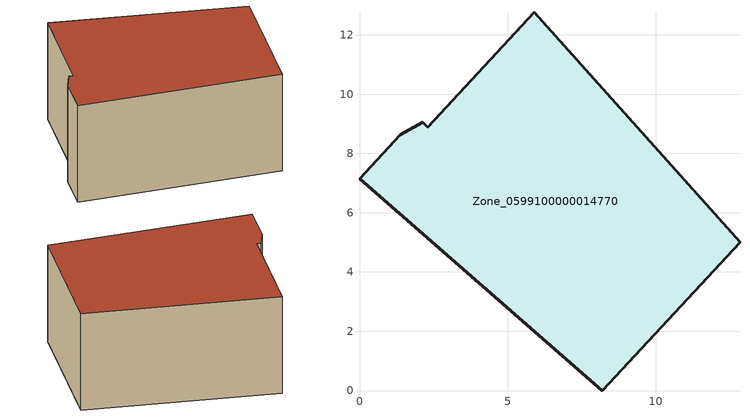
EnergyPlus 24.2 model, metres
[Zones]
Zone_0599100000014770
 floor ground (C_G): 1.38,8.63 2.14,9.05 2.31,8.89 5.9,12.76 12.84,5 8.19,0 0,7.15 z0
 wall outside (C_F): 8.19,0 12.84,5 5.9,12.76 2.31,8.89 2.14,9.05 1.38,8.63 0,7.15 8.19,0 z0:5.79
 roof outside (C_R): 2.14,9.05 1.38,8.63 0,7.15 8.19,0 12.84,5 5.9,12.76 2.31,8.89 z5.79
[BUILDING]
Pand.0599100000014770: North Axis=0; Terrain=City; Loads Convergence Tolerance Value=0.04; Temperature Convergence Tolerance Value=0.4; Solar Distribution=FullExterior; Maximum Number of Warmup Days=25; Minimum Number of Warmup Days=1
[Site:Location]
Rotterdam.The.Hague.AP_ZH_NLD Design_Conditions: Latitude=51.96; Longitude=4.45; Time Zone=1; Elevation=-4.5
[SITE:GROUNDTEMPERATURE:BUILDINGSURFACE]
18, 18, 18, 18, 18, 18, 18, 18, 18, 18, 18, 18
[MATERIAL] Thermal Absorptance=0.9; Solar Absorptance=0.7; Visible Absorptance=0.7
Name | Roughness | Thickness | Conductivity | Density | Specific Heat
G.TI.1992-2005 | MediumSmooth | 0.15 | 0.06 | 540 | 1210
F.TI.1992-2005 | Rough | 0.3 | 0.12 | 1920 | 840
R.TI.1992-2005 | MediumRough | 0.2 | 0.08 | 1500 | 1000
[CONSTRUCTION]
C_G: G.TI.1992-2005
C_F: F.TI.1992-2005
C_R: R.TI.1992-2005
[ZONE]
Zone_0599100000014770: Type=1; Multiplier=1; Ceiling Height=Autocalculate; Volume=Autocalculate; Floor Area=autocalculate; Part of Total Floor Area=Yes
[ZONEINFILTRATION:DESIGNFLOWRATE]
Infil_Zone_0599100000014770: Zone or ZoneList or Space or SpaceList=Zone_0599100000014770; Schedule=AlwaysOn; Design Flow Rate Calculation Method=Flow/Area; Flow Rate per Floor Area=0.0015; Constant Term Coefficient=1; Temperature Term Coefficient=0; Velocity Term Coefficient=0; Velocity Squared Term Coefficient=0
[HVACTEMPLATE:ZONE:IDEALLOADSAIRSYSTEM]
Zone_0599100000014770: Maximum Heating Supply Air Temperature=50; Minimum Cooling Supply Air Temperature=13; Maximum Heating Supply Air Humidity Ratio=0.0156; Minimum Cooling Supply Air Humidity Ratio=0.0077; Heating Limit=NoLimit; Cooling Limit=NoLimit; Dehumidification Control Type=ConstantSensibleHeatRatio; Cooling Sensible Heat Ratio=0.7; Dehumidification Setpoint=60; Humidification Control Type=None; Humidification Setpoint=30; Outdoor Air Method=None; Outdoor Air Flow Rate per Person=0.00944; Outdoor Air Flow Rate per Zone Floor Area=0; Outdoor Air Flow Rate per Zone=0; Demand Controlled Ventilation Type=None; Outdoor Air Economizer Type=NoEconomizer; Heat Recovery Type=None; Sensible Heat Recovery Effectiveness=0.7; Latent Heat Recovery Effectiveness=0.65
[ZONECONTROL:THERMOSTAT]
ThermostatControl_Zone_0599100000014770: Zone or ZoneList=Zone_0599100000014770; Control Type Schedule=DualSetpointControlType; Control 1=Thermostat_Zone_0599100000014770; Temperature Difference Between Cutout And Setpoint=0
[THERMOSTATSETPOINT:DUALSETPOINT]
Thermostat_Zone_0599100000014770: Heating Setpoint Temperature Schedule=HeatingSetpoint_Zone_0599100000014770; Cooling Setpoint Temperature Schedule=CoolingSetpoint_Zone_0599100000014770
[SCHEDULE:COMPACT]
HeatingSetpoint_Zone_0599100000014770: Through: 12/31, For: AllDays, Until: 24:00, 21
CoolingSetpoint_Zone_0599100000014770: Through: 12/31, For: AllDays, Until: 24:00, 24
DualSetpointControlType: Through: 12/31, For: AllDays, Until: 24:00, 4
AlwaysOn: Through: 12/31, For: AllDays, Until: 24:00, 1
